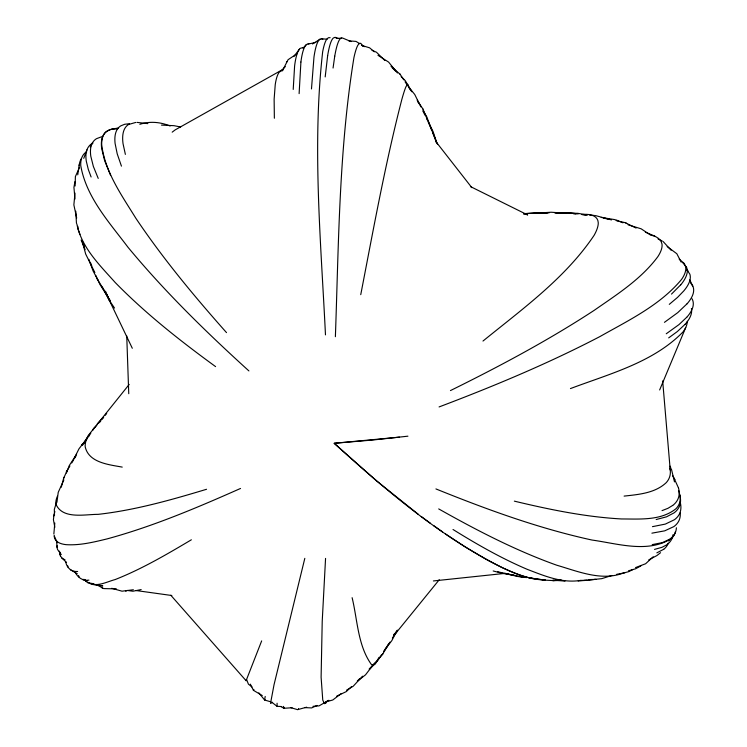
<?xml version="1.0" encoding="UTF-8"?>
<svg xmlns="http://www.w3.org/2000/svg" width="747" height="747" viewBox="0 0 747 747"><rect width="100%" height="100%" fill="white"/><g stroke="black" fill="none" stroke-linecap="round" stroke-linejoin="round"><path stroke-width="1.12" d="M272.543 702.32L270.507 703.459L274.037 684.71L304.813 558.345M299.117 93.636L300.91 62.048M293.216 89.435L294.607 65.988A105.971 17.321 83 0 1 300.341 48.303L302.815 47.621M335.384 336.701C338.699 243.606 338.951 149.755 353.938 57.603A103.982 10.944 -87.7 0 1 358.056 44.941L359.419 43.429L360.764 43.289L362.949 46.267M311.48 88.94L313.973 57.08A103.833 14.921 86.2 0 1 319.707 39.386M325.561 558.411L322.218 621.364L321.107 677.221L322.76 700.079L324.413 703.637L325.421 703.403L327.55 700.621M170.82 595.256L246.09 680.704L246.127 680.181M325.188 76.922L327.653 55.633M54.802 523.021L53.849 534.002M56.94 502.236L58.229 492.348L63.878 479.901M277.081 703.235L277.072 706.326L281.759 706.559M333.059 68.033L334.74 56.202M74.989 193.071L73.869 204.883L76.68 218.04M77.744 174.807L79.285 164.536M360.745 294.654C373.407 229.366 385.219 163.817 401.849 99.398A116.793 5.771 -79.3 0 1 405.966 86.727L407.685 84.224L408.553 86.531M53.98 514.972L53.41 519.66L54.82 527.307M265.204 696.437L264.606 700.023L258.835 692.861M63.626 478.351L67.006 470.722M53.719 515.981L54.876 511.555M61.291 487.212L63.887 477.342M253.653 689.761L253.466 690.34L262.272 695.569M74.924 181.67L73.934 187.357L74.971 199.047M253.793 689.378L253.457 690.377L250.32 684.14M56.576 502.049L54.335 509.379L54.503 515.523M66.418 473.028L69.322 465.474L76.577 454.316M83.739 158.345L86.941 149.867M261.665 640.889L246.09 680.704M659.648 389.953L685.718 327.541M264.924 699.528L264.606 700.023L270.087 701.62M73.206 460.395L78.977 448.826L89.547 435.099M282.357 70.9L288.081 59.704L297.166 53.635M286.418 62.459L286.811 61.656M397.32 630.179L391.783 640.683L384.294 650.469M79.546 167.384L75.391 176.544L75.13 185.984M90.238 147.038L92.367 142.966M352.117 597.684C357.524 619.879 357.738 645.576 371.455 664.569L373.155 665.035L374.789 664.316L379.131 657.313M377.384 660.199L382.09 655.072L389.934 642.103M394.061 635.239L396.022 631.981M382.483 654.503L382.856 653.877M66.306 471.889L69.919 465.951M71.721 462.981L73.523 460.012M74.728 458.032L75.933 456.062M82.553 445.175L88.641 435.156M377.272 661.31L381.68 654.54M383.575 651.645L388.608 643.914M392.38 638.106L397.423 630.375M83.701 443.727L86.932 438.919M88.874 436.024L90.817 433.139M92.759 430.253L94.692 427.359M325.421 703.403L326.57 701.825M284.364 707.867L283.823 708.268L280.881 706.531M129.203 384.416L89.323 434.156A128.241 39.199 -17 0 0 85.205 446.827C88.734 462.776 108.978 464.625 122.237 467.108M293.851 56.576L299.454 49.199M374.387 663.336L365.526 674.821L357.542 681.068M99.342 422.737L100.78 420.925M102.208 419.123L103.637 417.312M105.262 415.276L106.69 413.474M81.451 445.324L82.403 444.12M393.697 634.605L397.311 631.346M395.583 633.503L439.255 579.737M97.278 423.923L103.59 417.106M680.713 284.812L671.506 294.094M687.053 303.786L677.716 312.666L664.438 322.34M686.717 317.288L678.958 324.618L666.249 333.769M685.046 324.347L677.314 331.556L668.668 337.887M346.571 690.153L353.144 686.306L362.528 676.194M369.158 669.069L373.08 664.849M374.266 663.56L375.825 661.879M92.899 429.441L96.774 425.332M280.48 71.628L285.307 66.595M302.993 48.135L306.214 44.783M653.205 556.786L645.604 563.752L635.51 567.599M668.556 540.959L672.599 536.794M660.572 552.677L656.93 555.544L648.751 559.867M351.566 686.558L346.328 691.582L336.692 696.167M357.299 681.003L359.755 678.621M369.578 669.097L376.124 662.748M282.898 69.985L281.358 70.302L279.35 72.029A111.07 20.776 78.9 0 0 275.232 84.7L274.13 99.183L274.364 118.241M669.284 304.356L677.51 297.418L683.729 290.985A103.375 30.534 -19.9 0 0 689.836 274.158L686.512 269.163M482.992 341.043C522.508 308.894 565.404 278.127 594.126 235.305A122.368 27.695 -35.6 0 0 598.244 222.643C597.815 214.725 588.15 213.773 582.006 214.538M172.184 132.163L175.078 129.941L281.358 70.302M341.23 693.58L332.788 699.995L325.767 701.937M640.842 565.927L635.576 568.803L628.47 570.783M663.709 549.288L656.828 552.864M672.673 505.439L667.977 508.296L662.038 510.631M319.716 39.432L321.453 38.779L327.158 39.208M86.689 151.846L84.887 153.042A102.684 34.736 41.5 0 0 80.769 165.713C86.297 197.367 109.286 222.382 127.989 247.257C164.798 291.732 206.209 332.163 248.91 370.923M633.064 569.457L628.778 571.642L623.409 573.042M312.479 43.97L320.136 39.143M191.363 539.792C166.749 554.405 141.902 569.009 115.206 579.541C106.858 581.736 96.242 587.814 88.137 582.399M328.857 700.266L319.016 705.887L312.974 706.335M92.049 143.592L92.983 143.069M450.46 390.578C499.622 366.291 548.158 340.455 594.08 310.416C616.826 294.589 641.131 279.238 657.846 256.66A106.279 28.507 -26.7 0 0 661.963 243.989C661.058 239.133 656.342 236.379 651.86 235.38M317.027 705.439L311.639 707.932L304.739 707.614M240.525 488.454C197.087 507.717 153.116 526.374 107.185 538.876C93.739 542.126 79.994 545.571 66.053 544.656C61.291 544.143 55.278 542.415 54.288 536.981A103.693 25.715 -31.2 0 1 54.195 535.272M623.054 573.173C601.288 581.306 577.795 571.334 556.767 565.218C515.617 550.53 476.707 530.305 438.704 508.912M439.087 406.938C493.804 386.218 547.934 363.658 599.85 336.608C628.619 320.323 659.984 305.336 681.525 279.462A102.535 29.647 -21.6 0 0 685.634 266.8L684.299 263.467L679.191 259.162M570.456 388.58C609.384 373.892 653.074 362.566 682.991 331.967A106.784 34.213 -12.4 0 0 687.268 321.275M611.83 575.479L601.774 578.654L594.416 579.42M351.127 41.58L342.387 37.957L340.473 38.545A103.805 12.811 89.5 0 0 334.74 56.202M206.555 489.276C171.035 499.995 135.076 510.201 98.109 514.356C84.738 514.291 62.571 519.632 55.922 504.169A109.183 29.572 -26.1 0 1 57.435 496.213M315.878 42.392L306.653 44.4A104.991 16.471 84.1 0 0 300.901 61.992M297.642 709.65L306.643 707.185M141.174 589.57L132.938 591.232L127.335 590.466M594.64 579.429L589.262 580.326L579.971 580.4M101.835 136.682L96.559 138.653A103.59 34.306 44.4 0 0 90.817 156.291L93.347 166.404L98.221 178.402M118.222 128.008L111.396 129.231L107.419 130.837A104.16 33.839 46.8 0 0 101.676 148.485L104.627 160.633L110.64 175.424M654.503 549.4L662.01 547.308L666.641 544.871A103.646 37.303 28.1 0 0 672.533 536.962M578.197 581.073L585.172 580.344M583.893 580.596L587.282 579.943M616.63 574.34L624.856 572.762M656.174 519.538L666.501 516.831L674.037 512.881A105.598 38.442 22.1 0 0 679.817 495.242L679.387 493.907M578.374 580.718C560.652 582.856 543.424 575.526 527.205 569.326C501.33 558.326 476.866 544.32 453.018 529.492M338.26 38.527L341.612 37.938M139.82 124.31C149.867 121.014 160.502 122.041 170.139 126M111.751 588.291L122.013 591.185L133.368 589.747M125.505 591.054L126.514 590.886M112.545 128.979L117.727 128.615M652.458 526.663L665.316 524.095L674.392 519.744A104.748 38.078 23.2 0 0 680.172 502.115M652.234 544.619L662.449 542.593L669.919 539.091A103.581 37.397 26.9 0 0 676.39 527.784M407.918 436.173L372.604 440.048L334.17 443.279L376.619 480.928L418.18 514.216M399.44 437.154L334.17 443.279C386.059 490.377 440.254 536.738 503.357 568.178C516.541 573.967 530.426 580.027 545.114 579.896M523.787 213.577L547.532 212.932M651.898 533.171L664.727 530.837L673.794 526.635A104.113 37.78 24.5 0 0 680.246 512.844M433.4 580.951L505.149 573.369M308.044 43.746L309.025 43.728M624.109 496.101C638.601 494.505 654.923 493.207 666.119 482.758A110.239 40.226 17.5 0 0 670.236 470.087L662.673 380.905M523.46 213.829L535.534 212.708L549.073 212.886M135.758 122.433L128.615 124.469A107.157 33.699 50.3 0 0 123.04 143.685L125.375 154.396M283.935 708.287L292.058 707.745M523.964 213.903L527.382 213.689M534.208 213.268L551.165 212.232L565.656 213.24M88.912 580.12C82.861 581.213 77.529 577.412 75.027 571.931M330.118 37.667L328.391 37.733L326.766 39.199A102.199 13.885 87.5 0 0 322.657 51.86C312.05 145.814 320.874 240.786 325.477 334.88M118.063 128.531L113.712 128.68L109.267 129.885L105.822 132.116A102.815 33.391 46.8 0 0 101.713 144.778C105.028 172.09 121.761 195.397 135.833 218.227C162.995 258.677 194.211 296.223 226.518 332.62M129.418 123.731L124.665 124.273L120.837 125.832A105.691 33.615 49.1 0 0 115.103 143.489L117.204 153.807L121.444 166.142M545.189 580.158L554.181 580.634M552.799 580.69L561.146 580.428M588.636 579.597L596.013 579.364M544.88 579.737C524.926 579.513 506.681 570.008 489.322 561.1A263.71 86.073 46.2 0 1 484.224 558.242L465.558 547.187L445.52 533.984M93.963 583.752L87.875 582.819L83.804 579.261M555.656 212.811L569.391 212.69L578.206 213.95M116.392 588.888L103.73 588.58L95.98 584.397M542.789 579.868L544.171 579.868M554.834 212.96L577.814 213.315L587.618 215.043M555.572 580.046L561.38 580.13M137.009 122.396L147.822 123.619M77.651 571.474C71.684 572.062 66.576 567.841 65.755 561.809M161.445 125.094L174.004 125.673L180.634 126.99M348.84 40.852L356.03 41.412L359.615 43.597M573.659 213.857L575.946 214.034M582.809 214.557L585.097 214.734M589.672 215.089L594.248 215.435M497.642 571.716L517.587 576.479L526.663 577.608M528.951 577.814L531.238 578.029M552.985 580.027L564.965 581.138M522.088 577.188L523.498 577.319M321.453 38.779L322.853 39.18M338.68 38.405L334.983 37.35L333.386 37.985A103.6 13.502 88.4 0 0 327.653 55.614M595.387 215.547L611.513 219.935M92.46 584.453L102.806 585.9M136.169 590.55L171.829 595.518M581.661 214.473L586.264 215.173M601.214 217.433L614.884 219.627L622.97 222.811M513.824 575.19L502.124 573.294L493.179 570.96M520.678 576.273L522.965 576.637M529.819 577.73L533.246 578.271M535.524 578.636L543.517 579.905M90.088 583.528L93.468 584.163M95.728 584.584L102.507 585.844M603.623 218.161L609.337 219.273M616.2 220.617L624.987 222.615L636.108 228.059M505.047 573.341L524.067 577.45M514.347 501.144C549.559 509.575 585.246 516.943 621.485 518.96C639.693 518.941 660.862 520.883 675.96 508.726A104.589 38.097 21.7 0 0 680.078 496.055L678.79 490.835M290.91 707.698L297.483 709.622M628.106 224.81L641.159 228.815L651.151 235.454M82.917 579.672L87.352 580.998M361.669 45.399L369.634 47.827L374.312 51.814M335.394 37.406L337.093 38.461M65.082 559.905L62.178 558.298L60.442 555.983M435.931 488.93C486.699 509.435 538.41 528.344 592.007 540.044C617.592 543.583 647.985 553.518 671.534 538.466A102.19 36.874 27.2 0 0 675.372 531.78M372.006 50.292L376.441 52.206L384.854 60.498M645.343 232.168L654.932 236.173M616.789 220.225L617.638 220.589M525.486 213.978L527.681 214.959L470.433 186.554M658.042 238.928L662.225 241.001M625.883 222.989L626.705 223.4M70.367 569.756L77.258 573.696M101.891 587.777L102.442 588.094M361.548 44.829L364.452 46.678M377.973 55.306L388.599 62.085L397.432 72.991M663.121 241.524L671.095 250.245M667.174 246.547L676.829 253.728L681.236 262.206M442.56 531.929L433.559 525.561M430.524 523.367L421.289 516.56M215.594 366.618C180.288 340.903 145.786 313.759 115.187 282.487C99.799 265.222 81.395 247.453 76.838 223.867M252 686.932L248.415 684.159L246.734 679.817M271.703 702.171L277.072 706.326M682.786 262.767L686.446 267.155M391.008 66.259L400.112 74.261M686.577 269.518L687.978 270.965M61.637 557.785L66.558 562.566M392.194 67.734L395.452 70.956M401.158 76.586L405.229 80.601L411.886 91.769M435.52 141.155L471.824 187.637M690.611 282.898L692.786 286.138L689.78 279.892M283.823 708.268L283.533 706.391M86.26 581.652L85.261 580.027M408.207 86.353L414.762 94.524L420.888 106.914M61.282 554.591L57.659 549.652A103.833 24.847 -33 0 1 57.089 545.721M114.524 308.072L109.174 300.163L102.255 286.969M422.905 108.969L427.396 119.781M399.953 74.018L403.782 79.845M405.051 81.787L407.096 84.887M408.88 87.614L410.906 90.686M417.171 100.229L422.961 109.053M110.323 300.696L99.939 284.448L95.691 275.316M79.359 577.412L78.51 575.601M88.846 259.33L93.048 270.872L97.932 280.106M96.951 278.5L108.203 297.045M674.018 478.136L678.416 487.791M417.806 101.732L418.992 103.721M423.138 110.696L426.696 116.672L436.397 142.322M672.599 475.596L674.886 479.593M94.86 272.58L85.681 254.064L82.039 240.506M670.05 466.128L670.741 467.482M422.923 111.042L424.968 115.178M427.004 119.305L433.129 131.696L436.678 142.761M105.486 291.19L109.267 300.135M692.03 298.763L692.45 299.64A105.066 32.719 -15.3 0 1 686.773 317.279M106.522 294.411L132.303 348.27M54.419 536.318L57.248 542.686M428.283 121.929L431.831 130.51M432.718 132.658L437.593 144.46M81.134 240.02L85.102 249.647M90.396 262.486L91.713 265.689M91.106 176.983L88.314 169.466L86.307 161.249A103.628 34.642 43.2 0 1 92.012 143.564M671.348 468.817L674.494 481.88M78.015 228.965L79.948 234.39M82.273 240.898L84.206 246.314M669.751 468.08L670.236 470.087M59.368 551.146L60.012 554.554M76.446 223.148L75.783 211.168M77.8 226.285L78.033 228.554M56.548 540.576L57.108 547.411M126.738 335.935L128.755 393.716M668.266 543.172A103.431 37.098 29.3 0 1 663.728 549.297M60.404 556.001A103.712 24.231 -34.2 0 1 59.891 552.098M686.484 267.146A103.777 30.197 -21.1 0 1 680.769 284.794M678.453 487.8A106.765 38.919 20.8 0 1 672.711 505.458M298.623 708.614A104.01 5.201 -79.3 0 1 298.398 708.996M68.098 567.132A103.441 23.008 -36.4 0 1 67.697 565.74M79.163 165.741A102.619 34.866 40.8 0 1 81.526 158.448M692.824 286.12A103.87 31.533 -17.6 0 1 687.1 303.777M691.395 308.53A106.074 33.419 -14.1 0 1 685.083 324.347M672.982 534.768A103.646 37.303 28.1 0 1 672.795 535.888M377.319 660.507A121.378 16.051 88.1 0 1 376.339 662.421"/></g></svg>
